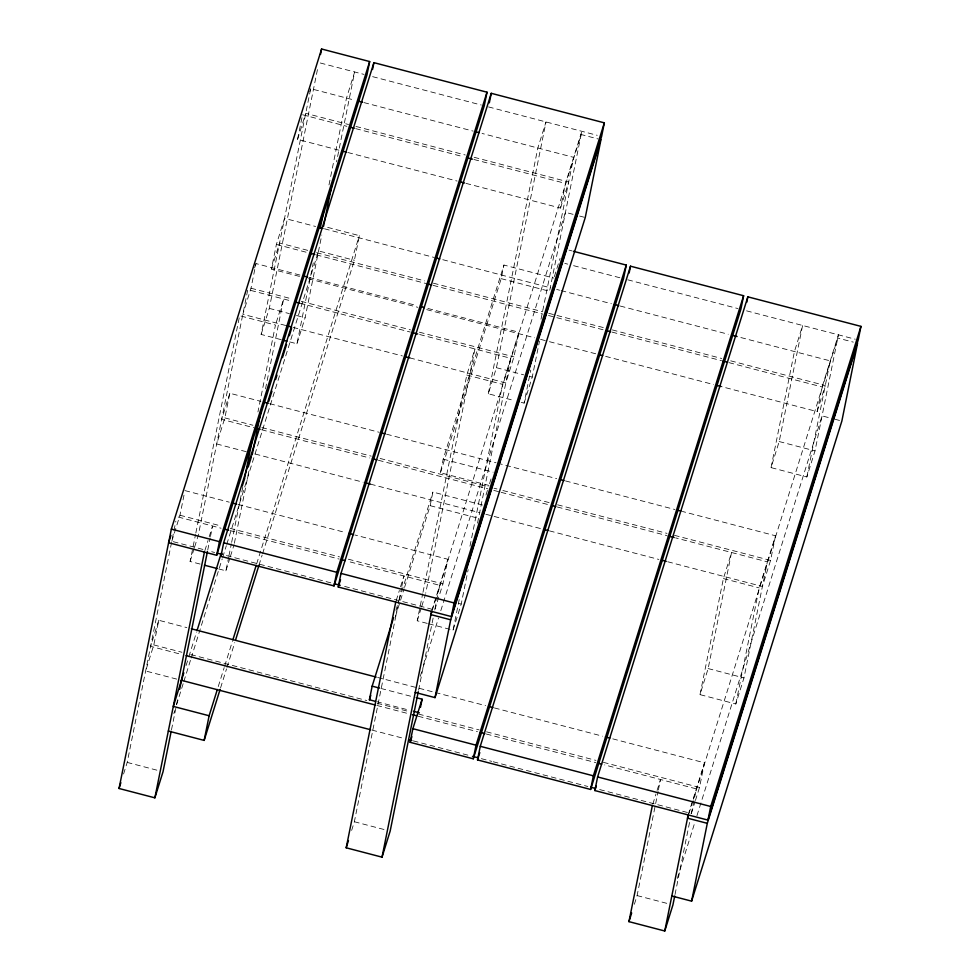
<?xml version="1.0" encoding="UTF-8"?>
<svg xmlns="http://www.w3.org/2000/svg" width="980" height="980" viewBox="0 0 980 980"><rect width="100%" height="100%" fill="white"/><g stroke="black" fill="none" stroke-linecap="round" stroke-linejoin="round"><path stroke-width="0.73" stroke-dasharray="4.9 3.68" d="M123.578 774.004L127.204 762.416L175.861 521.152M176.706 679.103L145.64 670.982L153.799 644.926L158.772 620.279L186.862 627.617M171.794 541.291L179.953 515.235L184.632 492.046M200.128 564.076L190.096 561.466L192.815 547.979M193.121 546.473L195.535 534.492M195.841 532.985L239.647 315.695L275.466 325.054L257.936 411.968M246.262 451.694L216.69 443.965L224.849 417.909L229.81 393.262L260.864 401.371M285.682 325.47L242.832 314.274L250.99 288.218L255.964 263.571L300.284 275.147M171.488 729.818L178.127 696.841M207.748 549.988L210.161 537.995M210.467 536.501L212.574 526.015L208.495 539.037M299.513 276.409L271.423 269.071L276.385 244.436L284.543 218.369L315.597 226.478M338.933 150.185L297.565 139.381L302.244 116.191M281.199 339.68L261.133 334.437L310.697 88.678L355.017 100.254M261.133 334.437L269.292 308.382L317.949 67.118M218.748 568.951L225.915 570.813L228.634 557.326M228.928 555.832L231.354 543.839M231.648 542.344L242.832 486.901M234.367 543.251L249.471 468.33M265.494 388.901L283.624 298.986L275.466 325.054M289.786 341.922L296.952 343.796L313.269 262.873M328.986 184.951L346.504 98.037L354.662 71.969L336.532 161.884M296.952 343.796L305.111 317.728L321.795 235.004M262.603 553.614L354.393 260.3L359.366 235.653L326.413 227.054M351.636 830.428L354.356 821.742L398.774 601.451M399.068 599.956L401.494 587.963M401.788 586.469L403.907 575.983L399.828 589.005M404.569 587.4L430.147 505.68L432.891 492.058L482.846 505.104M488.934 485.419L440.449 472.752L443.193 459.142L503.941 265.041L553.884 278.087M427.268 623.403L417.235 620.781L419.954 607.294M420.261 605.799L422.674 593.807M422.98 592.312L466.799 375.022L474.945 348.954L425.7 593.219M440.449 472.752L501.184 278.663L503.941 265.041M418.57 690.226L433.38 616.8M344.642 586.432L434.752 609.976L439.726 585.33L346.651 561.026M434.752 609.976L442.911 583.909L447.872 559.274L354.809 534.957M488.285 393.764L537.836 148.005L545.995 121.937L496.444 367.696L488.285 393.764L514.071 400.502M428.701 623.782L453.054 630.14L459.706 597.163M469.971 546.215L502.605 384.368L518.922 332.245L425.847 307.941M453.054 630.14L461.213 604.072L468.158 569.613M477.53 523.149L510.764 358.312L419.171 334.388M409.775 357.872L505.803 382.947L513.949 356.892L518.922 332.245M465.978 183.37L560.523 208.054L565.497 183.419L581.814 131.296L549.474 291.636M521.238 402.376L524.104 403.123L530.744 370.146M541.021 319.198L573.655 157.351L482.062 133.439M524.104 403.123L532.25 377.055L539.502 341.089M634.379 904.27L637.098 895.585L658.107 791.411M658.401 789.929L660.508 779.517L656.429 792.538M699.99 694.624L723.399 578.555L731.545 552.487L708.148 668.568L699.99 694.624L735.808 703.983L743.967 677.915L767.365 561.846L675.673 537.898M675.024 894.52L690.018 820.113M599.662 789.562L691.353 813.51L696.327 788.863L604.635 764.914M695.433 800.476L699.512 787.442L704.473 762.808L612.782 738.859M771.039 467.607L794.437 351.538L802.596 325.47L779.186 441.551L771.039 467.607L806.846 476.966L815.005 450.898L838.414 334.829L822.098 386.953L817.124 411.588L720.998 386.488M735.808 703.983L759.206 587.914L775.523 535.778L682.35 511.45M667.748 561.773L762.403 586.481L770.55 560.425L775.523 535.778M806.846 476.966L830.256 360.885L738.565 336.949M254.604 267.92L255.964 263.571M309.79 91.581L310.697 88.678M297.565 139.381L305.723 113.325L348.562 124.509M158.772 620.279L150.614 646.347L181.668 654.456M229.81 393.262L221.652 419.33L254.188 427.819M271.423 269.071L279.57 243.016L309.153 250.733M190.096 561.466L194.175 548.433M194.628 546.987L198.254 535.399L247.805 289.639L292.126 301.215M204.869 550.625L208.042 540.482M186.09 665.543L188.368 658.242M188.834 656.784L196.588 631.977M173.815 713.538L174.722 710.61M176.559 704.779L183.407 682.889M183.86 681.431L190.708 659.54M191.174 658.082L222.215 558.845M222.681 557.387L226.331 545.713M226.784 544.255L318.574 250.941L354.393 260.3M225.915 570.813L229.994 557.779M230.447 556.334L234.061 544.758M218.246 686.576L224.187 667.601M224.641 666.143L232.407 641.337M256.613 563.99L359.366 235.653M220.586 687.862L226.527 668.899M226.98 667.429L234.747 642.623M258.953 565.288L262.15 555.072M396.202 600.593L399.375 590.45M395.896 610.271L398.64 601.512M399.093 600.054L432.891 492.058M395.43 616.591L404.115 588.858M417.235 620.781L421.314 607.747M421.768 606.302L425.394 594.725M431.568 611.398L447.872 559.274M432.278 610.258L581.152 134.53L598.119 138.964M560.523 208.054L568.682 181.998L474.136 157.302M420.249 676.396L438.513 618.025M440.792 610.736L565.46 212.354L573.949 214.559M485.982 495.084L487.771 489.363M489.559 483.642L491.36 477.909M554.325 276.679L560.046 258.426M652.803 804.127L655.975 793.996M688.168 814.931L704.473 762.808M688.879 813.792L692.995 800.66M693.448 799.202L837.753 338.063L853.311 342.13M691.353 813.51L694.979 801.922M817.124 411.588L825.283 385.532L730.639 360.812M677.303 878.472L695.114 821.558M696.939 815.728L822.061 415.888L833.38 418.84M320.288 62.99L364.009 74.407M372.633 76.66L481.327 105.044M488.505 106.918L597.2 135.314M363.874 102.569L473.193 131.124M355.948 126.445L465.267 154.987M302.538 114.746L346.859 126.322M355.716 128.637L463.565 156.8M473.904 159.495L565.497 183.419M347.802 152.5L457.121 181.055M579.596 216.041L585.256 217.523M568.988 250.133L571.928 250.892M564.774 263.363L567.714 264.135M573.594 265.666L620.585 277.94M627.764 279.815L737.928 308.578M746.576 310.844L855.27 339.227M324.478 228.793L433.907 257.385M442.788 259.7L550.748 287.887M556.665 289.431L559.617 290.215M561.099 290.595L611.373 303.727M620.254 306.042L728.214 334.241M501.184 278.663L549.67 291.317M316.552 252.668L424.512 280.868M433.38 283.183L542.822 311.763M548.739 313.306L604.93 327.982M612.329 329.917L721.758 358.496M276.385 244.436L307.438 252.546M316.32 254.861L425.761 283.441M433.148 285.376L542.589 313.955M548.506 315.499L603.227 329.795M612.096 332.11L721.537 360.689M728.924 362.625L822.098 386.953M309.141 277.463L416.99 305.625M308.394 278.724L417.823 307.316M426.704 309.631L534.663 337.818M540.58 339.374L547.967 341.297M549.449 341.689L596.771 354.05M605.652 356.365L713.611 384.552M834.789 419.207L841.857 421.057M250.99 288.218L292.358 299.023M301.228 301.338L410.547 329.88M419.403 332.196L513.949 356.892M299.513 303.139L410.314 332.073M269.292 308.382L289.357 313.625M296.511 315.487L305.111 317.728M496.444 367.696L523.663 374.813M529.384 376.308L532.25 377.055M779.186 441.551L815.005 450.898M293.069 327.394L402.388 355.948M466.799 375.022L502.605 384.368M269.745 403.687L379.174 432.278M386.573 434.201L496.015 462.781M497.497 463.173L556.652 478.62M565.521 480.935L674.963 509.514M443.193 459.142L493.148 472.189M224.849 417.909L252.938 425.247M261.819 427.562L371.249 456.141M380.13 458.456L488.089 486.656M494.006 488.199L496.958 488.971M502.875 490.515L550.197 502.875M557.596 504.81L667.037 533.39M674.424 535.325L770.55 560.425M261.587 429.755L369.546 457.954M378.415 460.269L487.856 488.849M493.773 490.392L499.69 491.935M501.172 492.327L548.494 504.688M557.363 507.003L666.804 535.582M255.143 454.01L363.102 482.209M370.489 484.132L479.93 512.712M485.847 514.267L542.038 528.943M549.437 530.866L658.879 559.445M723.399 578.555L759.206 587.914M430.147 505.68L478.632 518.346M184.914 490.588L229.234 502.164M238.103 504.48L345.94 532.642M179.953 515.235L221.309 526.04M230.178 528.355L339.497 556.897M348.365 559.213L442.911 583.909M178.201 517.024L221.076 528.232M229.945 530.548L339.264 559.09M458.346 603.325L461.213 604.072M708.148 668.568L743.967 677.915M173.276 541.683L205.775 550.172M211.68 551.716L214.632 552.487M226.454 555.574L331.338 582.965M377.643 677.45L433.846 692.125M435.316 692.505L485.602 705.637M494.471 707.952L602.431 736.152M380.963 688.462L413.291 696.903M376.749 701.692L409.077 710.133M153.799 644.926L181.9 652.264M190.769 654.579L366.765 700.541M377.116 703.248L409.652 711.737M418.521 714.065L479.159 729.892M486.546 731.827L595.987 760.407M603.386 762.342L699.512 787.442M376.884 705.441L409.42 713.93M418.288 716.258L477.444 731.705M486.325 734.02L595.754 762.599M371.91 730.076L404.446 738.577M413.327 740.892L471 755.96M481.352 758.667L491.703 761.362M493.185 761.754L587.829 786.475M127.204 762.416L158.723 770.648M354.356 821.742L385.863 829.974M637.098 895.585L667.184 903.438"/><path stroke-width="1.47" d="M171.182 731.313L163.023 771.774L154.865 797.83L119.046 788.484L171.353 529.102L321.599 49L369.668 61.556L366.912 75.166L216.678 555.268L168.609 542.724L170.888 535.423M154.865 797.83L204.416 552.071M179.646 689.357L207.442 551.483M216.678 555.268L219.422 541.658L369.668 61.556M320.497 54.451L321.599 49M220.917 556.383L223.661 542.761L373.907 62.659L487.011 92.194L484.255 105.816L334.021 585.918L220.917 556.383L221.823 553.455M244.339 479.404L252.803 437.448M252.191 454.843L260.656 412.886M168.339 731.043L204.146 740.402L209.12 715.755L217.339 689.491M320.215 228.414L324.147 208.924M323.547 226.319L332 184.363M372.535 69.47L373.907 62.659M334.021 585.918L336.765 572.296L487.011 92.194M338.259 587.02L341.003 573.41L491.25 93.308L604.341 122.843L601.598 136.465L451.363 616.567L338.259 587.02L340.538 579.731M489.326 102.839L491.25 93.308M375.279 701.312L369.399 699.781L372.155 686.159L393.617 617.572M418.264 691.733L390.163 831.089L382.016 857.157L346.197 847.798L395.749 602.038M382.016 857.157L431.568 611.398M573.398 251.284L626.269 265.09L623.525 278.7L473.279 758.802L410.13 742.313L412.874 728.691L422.098 699.206L416.231 697.674M420.457 707.376L422.098 699.206M435.01 697.613L450.702 619.801L600.948 139.699L585.256 217.523L435.01 697.613L415.226 692.444M451.363 616.567L454.108 602.945L604.341 122.843M473.279 758.802L476.023 745.192L626.269 265.09M477.517 759.917L480.261 746.295L630.508 266.193L743.612 295.727L740.856 309.349L590.622 789.451L477.517 759.917L479.796 752.615M629.136 273.004L630.508 266.193M590.622 789.451L593.365 775.829L743.612 295.727M594.86 790.554L597.604 776.944L747.85 296.842L860.955 326.377L858.198 339.999L707.964 820.101L594.86 790.554L596.232 786.181M746.748 302.293L747.85 296.842M674.718 896.014L672.917 904.932L664.759 931L628.952 921.641L652.349 805.572M664.759 931L688.168 814.931M691.611 901.147L707.303 823.335L857.549 343.233L841.857 421.057L691.611 901.147L671.827 895.99M707.964 820.101L710.708 806.479L860.955 326.377M119.046 788.484L120.859 782.689M183.811 672.844L173.301 706.409L209.12 715.755M197.054 630.52L221.247 553.186M242.256 486.055L244.547 478.755M248.197 467.08L251.395 456.864M268.74 401.42L271.938 391.204M275.601 379.53L276.96 375.144M282.448 357.639L286.552 344.507M289.296 335.748L291.575 328.447M232.86 639.879L256.16 565.448M204.146 740.402L220.132 689.32M235.653 639.707L258.953 565.288M369.399 699.781L370.771 695.396M346.197 847.798L348.464 840.558M431.825 611.716L430.906 614.632L450.702 619.801M410.13 742.313L411.882 736.691M628.952 921.641L631.671 912.956M688.426 815.25L687.507 818.165L707.303 823.335M357.97 101.026L362.404 102.19M476.145 131.896L479.11 132.668M349.811 127.094L354.246 128.245M466.517 157.572L472.421 159.115M341.885 150.957L346.32 152.121M460.073 181.827L464.508 182.978M318.561 227.25L322.996 228.414M435.39 257.764L439.824 258.928M614.338 304.498L618.772 305.662M732.648 335.393L737.083 336.557M310.403 253.318L314.837 254.469M427.231 283.832L431.666 284.984M606.179 330.566L610.614 331.718M723.007 361.069L727.454 362.233M303.237 275.919L307.671 277.083M421.425 306.789L424.377 307.561M599.736 354.821L602.688 355.593M716.564 385.324L720.998 386.488M295.078 301.987L299.513 303.139M413.266 332.845L417.701 334.009M287.152 325.85L291.587 327.014M405.34 356.72L409.775 357.872M284.065 340.428L286.932 341.175M263.828 402.143L268.263 403.307M380.657 432.658L385.091 433.822M559.605 479.392L564.039 480.555M677.915 510.286L680.867 511.07M257.152 428.591L260.104 429.375M372.498 458.726L376.945 459.877M552.928 505.839L555.88 506.611M668.287 535.974L674.191 537.518M364.572 482.589L370.489 484.132M545.003 529.715L547.955 530.486M661.831 560.217L666.265 561.381M232.186 502.936L236.621 504.1M348.892 533.414L353.327 534.578M224.04 529.004L228.463 530.155M342.216 559.862L345.168 560.634M171.353 529.102L219.422 541.658M223.661 542.761L336.765 572.296M341.003 573.41L454.108 602.945M217.585 553.259L222.019 554.411M334.29 583.737L340.207 585.28M204.416 565.203L217.315 568.572M191.308 628.78L376.161 677.058M488.555 706.409L493.001 707.572M605.395 736.923L609.83 738.087M372.155 686.159L379.493 688.083M413.474 711.284L419.354 712.827M186.102 655.62L375.401 705.049M412.372 714.714L416.806 715.865M480.408 732.477L484.843 733.628M598.719 763.371L601.671 764.143M412.874 728.691L476.023 745.192M480.261 746.295L593.365 775.829M597.604 776.944L710.708 806.479M181.141 680.255L370.44 729.696M408.88 739.741L411.845 740.513M472.483 756.34L478.399 757.883M590.793 787.246L595.227 788.398"/></g></svg>
